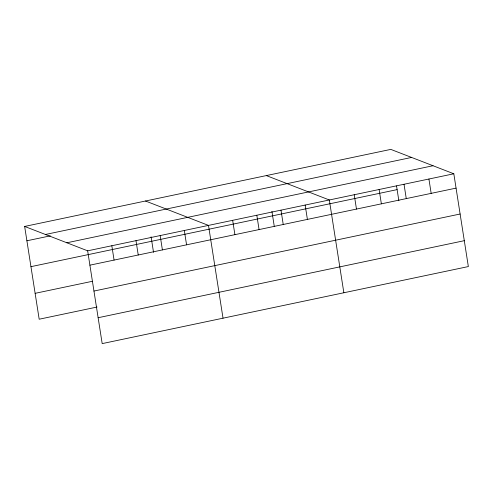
<?xml version="1.0" encoding="UTF-8"?>
<svg xmlns="http://www.w3.org/2000/svg" width="493" height="493" viewBox="0 0 493 493"><rect width="100%" height="100%" fill="white"/><g stroke="black" fill="none" stroke-linecap="round" stroke-linejoin="round"><path stroke-width="0.74" d="M24.65 226.435L390.813 149.391L453.819 173.782L468.35 266.565L102.187 343.609L87.655 250.826L24.65 226.435L39.181 319.217L97.035 307.047M45.442 234.483L411.606 157.44M26.899 240.781L50.329 235.851M66.863 242.778L433.027 165.734M87.655 250.826L453.819 173.782M30.948 266.664L397.118 189.62M89.899 265.172L456.068 188.123M35.126 293.335L92.246 281.318M93.953 291.055L460.123 214.011M98.132 317.726L464.295 240.683M266.319 175.588L329.324 199.973L343.855 292.762M145.484 201.008L208.49 225.4L223.021 318.182M428.922 179.021L431.165 193.361M404.02 184.259L406.269 198.605M396.538 185.923L398.855 200.731M379.123 189.497L381.366 203.843M354.22 194.735L356.47 209.081M305.155 205.063L307.404 219.403M280.992 210.147L283.235 224.488M271.926 211.38L274.244 226.188M256.822 215.231L259.071 229.578M232.659 220.316L234.902 234.662M184.32 230.484L186.57 244.83M160.157 235.568L162.4 249.914M151.092 236.8L153.526 252.354M135.988 240.658L138.237 254.998M111.825 245.742L114.068 260.082"/></g></svg>
